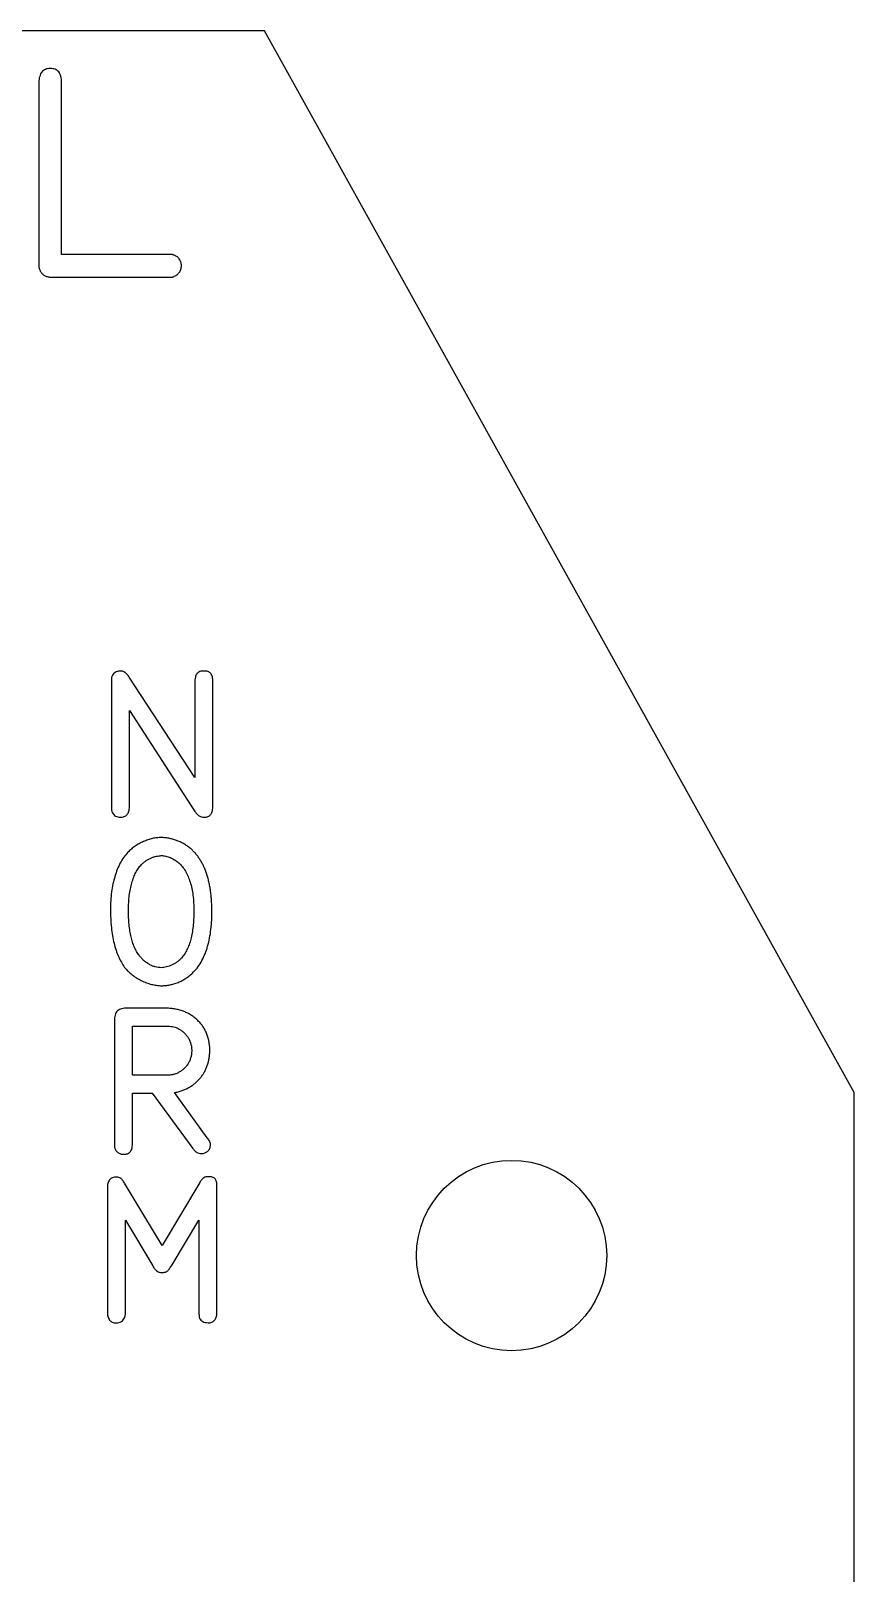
# Model space of a CAD drawing. Header units: inches. Extents: x 0.06 to 1.74, y -1.06 to 4.26.
# Drawn here: x 1.004 to 1.738, y 2.885 to 4.258 of the extents above; entities that cross this region are included whole.
import ezdxf

# ---------------------------------------------------------------- set-up
doc = ezdxf.new("R2010")
doc.units = ezdxf.units.IN
doc.header["$MEASUREMENT"] = 0

msp = doc.modelspace()

# ---------------------------------------------------------------- linework, layer by layer
at = {"color": 7, "linetype": 'Continuous', "lineweight": 25}
for p, q in [((1.2125, 4.2575), (0.0625, 4.2575)), ((1.7375, 3.3125), (1.2125, 4.2575)), ((1.0115, 4.2116), (1.0115, 4.0519)), ((1.0319, 4.0585), (1.0319, 4.2116)), ((1.1252, 4.0585), (1.0319, 4.0585)), ((1.0244, 4.0382), (1.1232, 4.0382)), ((1.1505, 3.5929), (1.0921, 3.6822)), ((1.0763, 3.6777), (1.0763, 3.5681)), ((1.1505, 3.6773), (1.1505, 3.5929)), ((1.1666, 3.5667), (1.1666, 3.678)), ((1.0923, 3.5669), (1.0923, 3.6526)), ((1.0923, 3.6526), (1.1505, 3.5628)), ((1.1206, 3.5395), (1.1206, 3.5395)), ((1.1239, 3.3877), (1.0908, 3.3877)), ((1.079, 3.3765), (1.079, 3.2689)), ((1.095, 3.3717), (1.1245, 3.3717)), ((1.095, 3.328), (1.095, 3.3717)), ((1.1231, 3.328), (1.095, 3.328)), ((1.095, 3.2682), (1.095, 3.3119)), ((1.095, 3.3119), (1.1124, 3.3119)), ((1.1124, 3.3119), (1.1487, 3.2627)), ((1.1615, 3.2722), (1.1323, 3.3125)), ((1.7375, -1.0625), (1.7375, 3.3125)), ((1.0726, 3.2271), (1.0726, 3.1182)), ((1.1214, 3.1763), (1.0879, 3.2318)), ((1.1549, 3.2326), (1.1214, 3.1763)), ((1.1702, 3.1165), (1.1702, 3.2292)), ((1.0887, 3.1179), (1.0887, 3.199)), ((1.0887, 3.199), (1.113, 3.1583)), ((1.1302, 3.1593), (1.1541, 3.199)), ((1.1541, 3.199), (1.1541, 3.1175))]:
    msp.add_line(p, q, dxfattribs=at)
msp.add_circle((1.4325, 3.1675), 0.0847, dxfattribs=at)
for points, knots in [([(1.0218, 4.224), (1.021, 4.224), (1.0195, 4.2239), (1.0174, 4.2233), (1.0157, 4.2223), (1.0142, 4.2209), (1.0131, 4.2191), (1.0123, 4.2169), (1.0117, 4.2144), (1.0116, 4.2126), (1.0115, 4.2116)], [0, 0, 0, 0, 0.126969, 0.242804, 0.351264, 0.461144, 0.575007, 0.698636, 0.839678, 1, 1, 1, 1]), ([(1.0319, 4.2116), (1.0319, 4.2125), (1.0318, 4.2144), (1.0313, 4.217), (1.0305, 4.2192), (1.0294, 4.221), (1.0279, 4.2224), (1.0261, 4.2234), (1.024, 4.2239), (1.0226, 4.224), (1.0218, 4.224)], [0, 0, 0, 0, 0.161148, 0.30262, 0.427582, 0.540774, 0.648414, 0.757043, 0.871582, 1, 1, 1, 1]), ([(1.0115, 4.0519), (1.0115, 4.0509), (1.0114, 4.0488), (1.0119, 4.046), (1.0128, 4.0435), (1.0143, 4.0415), (1.0161, 4.0399), (1.0185, 4.0389), (1.0213, 4.0383), (1.0233, 4.0382), (1.0244, 4.0382)], [0, 0, 0, 0, 0.1466653, 0.2778753, 0.3931467, 0.5018187, 0.6106319, 0.7246978, 0.8537571, 1, 1, 1, 1]), ([(1.1316, 4.058), (1.1312, 4.0581), (1.1305, 4.0584), (1.1291, 4.0585), (1.1274, 4.0585), (1.126, 4.0585), (1.1252, 4.0585)], [0, 0, 0, 0, 0.187597, 0.37633, 0.625845, 1, 1, 1, 1]), ([(1.1386, 4.0485), (1.1385, 4.0496), (1.1383, 4.0517), (1.1367, 4.0545), (1.1345, 4.0569), (1.1326, 4.0576), (1.1316, 4.058)], [0, 0, 0, 0, 0.25218, 0.505818, 0.756449, 1, 1, 1, 1]), ([(1.1232, 4.0382), (1.124, 4.0382), (1.1253, 4.0382), (1.127, 4.0382), (1.1283, 4.0382), (1.1294, 4.0382), (1.1304, 4.0383), (1.1311, 4.0386), (1.1314, 4.0387)], [0, 0, 0, 0, 0.270371, 0.477815, 0.635946, 0.739786, 0.884377, 1, 1, 1, 1]), ([(1.1314, 4.0387), (1.1324, 4.0392), (1.1344, 4.0401), (1.1367, 4.0423), (1.1382, 4.0452), (1.1385, 4.0474), (1.1386, 4.0485)], [0, 0, 0, 0, 0.259492, 0.497755, 0.736323, 1, 1, 1, 1]), ([(1.0767, 3.683), (1.0766, 3.6827), (1.0764, 3.6821), (1.0763, 3.681), (1.0762, 3.6796), (1.0763, 3.6784), (1.0763, 3.6777)], [0, 0, 0, 0, 0.16399, 0.339564, 0.598586, 1, 1, 1, 1]), ([(1.0838, 3.6877), (1.083, 3.6876), (1.0815, 3.6875), (1.0794, 3.6865), (1.0776, 3.685), (1.077, 3.6836), (1.0767, 3.683)], [0, 0, 0, 0, 0.257916, 0.515025, 0.763721, 1, 1, 1, 1]), ([(1.0921, 3.6822), (1.0918, 3.6827), (1.0912, 3.6836), (1.0901, 3.6848), (1.0892, 3.6858), (1.0879, 3.6868), (1.0861, 3.6876), (1.0846, 3.6877), (1.0838, 3.6877)], [0, 0, 0, 0, 0.169893, 0.318971, 0.452364, 0.567714, 0.780051, 1, 1, 1, 1]), ([(1.1586, 3.6877), (1.158, 3.6877), (1.1567, 3.6877), (1.1549, 3.6873), (1.1535, 3.6865), (1.1523, 3.6854), (1.1514, 3.684), (1.1509, 3.6821), (1.1505, 3.6798), (1.1505, 3.6782), (1.1505, 3.6773)], [0, 0, 0, 0, 0.131008, 0.246734, 0.350557, 0.449595, 0.555441, 0.681283, 0.82667, 1, 1, 1, 1]), ([(1.1666, 3.678), (1.1665, 3.6788), (1.1665, 3.6803), (1.1662, 3.6824), (1.1656, 3.6841), (1.1647, 3.6855), (1.1635, 3.6866), (1.1621, 3.6874), (1.1604, 3.6877), (1.1593, 3.6877), (1.1586, 3.6877)], [0, 0, 0, 0, 0.163938, 0.306432, 0.431186, 0.541686, 0.648056, 0.754622, 0.871099, 1, 1, 1, 1]), ([(1.0763, 3.5681), (1.0763, 3.5673), (1.0763, 3.5659), (1.0764, 3.564), (1.0766, 3.5627), (1.0769, 3.5619), (1.0771, 3.5616)], [0, 0, 0, 0, 0.3764489, 0.6390472, 0.831738, 1, 1, 1, 1]), ([(1.0771, 3.5616), (1.0775, 3.561), (1.0783, 3.5599), (1.0799, 3.5586), (1.082, 3.5578), (1.0834, 3.5577), (1.0842, 3.5576)], [0, 0, 0, 0, 0.2471869, 0.485102, 0.7299147, 1, 1, 1, 1]), ([(1.0842, 3.5576), (1.0848, 3.5576), (1.086, 3.5577), (1.0876, 3.5582), (1.0891, 3.5589), (1.0902, 3.56), (1.0911, 3.5613), (1.0918, 3.5629), (1.0922, 3.5648), (1.0923, 3.5662), (1.0923, 3.5669)], [0, 0, 0, 0, 0.132034, 0.251784, 0.362202, 0.471052, 0.584396, 0.708722, 0.845624, 1, 1, 1, 1]), ([(1.1505, 3.5628), (1.1511, 3.562), (1.1522, 3.5605), (1.1542, 3.5588), (1.1565, 3.5578), (1.1581, 3.5577), (1.1588, 3.5576)], [0, 0, 0, 0, 0.290034, 0.543231, 0.774596, 1, 1, 1, 1]), ([(1.1588, 3.5576), (1.1594, 3.5576), (1.1605, 3.5577), (1.1621, 3.5581), (1.1635, 3.5589), (1.1646, 3.5599), (1.1654, 3.5612), (1.1661, 3.5628), (1.1664, 3.5647), (1.1665, 3.566), (1.1666, 3.5667)], [0, 0, 0, 0, 0.1296809, 0.2465261, 0.3585085, 0.4662172, 0.5789732, 0.7024736, 0.843136, 1, 1, 1, 1]), ([(1.1206, 3.5395), (1.1193, 3.5395), (1.1166, 3.5394), (1.1127, 3.5387), (1.1087, 3.5375), (1.1047, 3.536), (1.1009, 3.5341), (1.0973, 3.5319), (1.0939, 3.5294), (1.0919, 3.5274), (1.0909, 3.5265)], [0, 0, 0, 0, 0.118093, 0.238947, 0.362831, 0.491295, 0.621428, 0.748963, 0.874716, 1, 1, 1, 1]), ([(1.1465, 3.5299), (1.1455, 3.5307), (1.1436, 3.5321), (1.1406, 3.534), (1.1374, 3.5357), (1.1341, 3.537), (1.1307, 3.5381), (1.1274, 3.5389), (1.124, 3.5394), (1.1217, 3.5395), (1.1206, 3.5395)], [0, 0, 0, 0, 0.128897, 0.256024, 0.383031, 0.510763, 0.636864, 0.759967, 0.880017, 1, 1, 1, 1]), ([(1.1656, 3.4731), (1.1656, 3.4748), (1.1656, 3.478), (1.1654, 3.4828), (1.1651, 3.4874), (1.1645, 3.4918), (1.1639, 3.496), (1.163, 3.5), (1.1621, 3.5039), (1.161, 3.5075), (1.1597, 3.511), (1.1582, 3.5143), (1.1567, 3.5174), (1.1549, 3.5202), (1.1531, 3.523), (1.151, 3.5255), (1.1489, 3.5278), (1.1473, 3.5292), (1.1465, 3.5299)], [0, 0, 0, 0, 0.080431, 0.157744, 0.231975, 0.303788, 0.372682, 0.438911, 0.50297, 0.564688, 0.624109, 0.681595, 0.737386, 0.791932, 0.845168, 0.897479, 0.948881, 1, 1, 1, 1]), ([(1.0909, 3.5265), (1.0896, 3.525), (1.0871, 3.522), (1.084, 3.5169), (1.0813, 3.5112), (1.0792, 3.5049), (1.0775, 3.4982), (1.0762, 3.491), (1.0755, 3.4833), (1.0754, 3.478), (1.0754, 3.4753)], [0, 0, 0, 0, 0.105705, 0.215134, 0.329018, 0.449631, 0.576639, 0.710541, 0.851416, 1, 1, 1, 1]), ([(1.0914, 3.4749), (1.0915, 3.4771), (1.0915, 3.4815), (1.0921, 3.4878), (1.093, 3.4937), (1.0943, 3.4991), (1.0959, 3.5041), (1.0979, 3.5085), (1.1002, 3.5123), (1.1021, 3.5145), (1.103, 3.5155)], [0, 0, 0, 0, 0.156015, 0.302721, 0.440716, 0.570083, 0.690884, 0.801727, 0.904106, 1, 1, 1, 1]), ([(1.103, 3.5155), (1.1036, 3.5161), (1.1047, 3.5172), (1.1068, 3.5187), (1.1089, 3.5201), (1.1113, 3.5212), (1.1137, 3.5222), (1.116, 3.5229), (1.1183, 3.5233), (1.1199, 3.5234), (1.1206, 3.5235)], [0, 0, 0, 0, 0.1233718, 0.2488697, 0.3785628, 0.5115228, 0.6437045, 0.7676051, 0.8867564, 0.9996268, 0.9996268, 0.9996268, 0.9996268]), ([(1.1206, 3.5235), (1.1213, 3.5234), (1.1226, 3.5234), (1.1247, 3.523), (1.1267, 3.5224), (1.1295, 3.5214), (1.1329, 3.5197), (1.1352, 3.5178), (1.1363, 3.5169)], [0.0003825, 0.0003825, 0.0003825, 0.0003825, 0.1152659, 0.2343175, 0.3582089, 0.4887804, 0.7484984, 1, 1, 1, 1]), ([(1.1363, 3.5169), (1.1374, 3.5158), (1.1396, 3.5135), (1.1423, 3.5095), (1.1446, 3.5049), (1.1464, 3.4998), (1.1479, 3.4942), (1.1489, 3.488), (1.1495, 3.4812), (1.1496, 3.4765), (1.1496, 3.4741)], [0, 0, 0, 0, 0.100871, 0.205152, 0.314772, 0.432547, 0.558901, 0.694635, 0.841464, 1, 1, 1, 1]), ([(1.0754, 3.4753), (1.0754, 3.4726), (1.0755, 3.4672), (1.0761, 3.4595), (1.0771, 3.4523), (1.0784, 3.4456), (1.0802, 3.4394), (1.0824, 3.4337), (1.0849, 3.4285), (1.087, 3.4254), (1.088, 3.4239)], [0, 0, 0, 0, 0.1531172, 0.297146, 0.4320185, 0.5592173, 0.6787301, 0.7909719, 0.8980083, 1, 1, 1, 1]), ([(1.1008, 3.4347), (1.1001, 3.4358), (1.0985, 3.4382), (1.0965, 3.4422), (1.0949, 3.4465), (1.0936, 3.4513), (1.0927, 3.4565), (1.0919, 3.4622), (1.0915, 3.4684), (1.0915, 3.4726), (1.0914, 3.4749)], [0, 0, 0, 0, 0.100096, 0.204761, 0.314883, 0.431713, 0.556714, 0.693411, 0.840791, 1, 1, 1, 1]), ([(1.1496, 3.4741), (1.1495, 3.4717), (1.1495, 3.4672), (1.149, 3.4606), (1.1482, 3.4546), (1.147, 3.4492), (1.1455, 3.4442), (1.1436, 3.4398), (1.1414, 3.4358), (1.1395, 3.4334), (1.1386, 3.4323)], [0, 0, 0, 0, 0.161185, 0.309885, 0.446706, 0.572256, 0.688604, 0.79819, 0.901391, 1, 1, 1, 1]), ([(1.1484, 3.4188), (1.1498, 3.4203), (1.1526, 3.4233), (1.1562, 3.4286), (1.1591, 3.4345), (1.1615, 3.4411), (1.1634, 3.4482), (1.1647, 3.456), (1.1655, 3.4643), (1.1656, 3.4701), (1.1656, 3.4731)], [0, 0, 0, 0, 0.104917, 0.212948, 0.325254, 0.443443, 0.569143, 0.703178, 0.846557, 1, 1, 1, 1]), ([(1.1206, 3.4237), (1.1197, 3.4237), (1.1179, 3.4238), (1.1152, 3.4244), (1.1125, 3.4254), (1.1098, 3.4267), (1.1072, 3.4283), (1.1049, 3.4302), (1.1027, 3.4323), (1.1015, 3.4339), (1.1008, 3.4347)], [0, 0, 0, 0, 0.1163714, 0.2336485, 0.3551366, 0.4826437, 0.6123577, 0.7404586, 0.8694449, 1, 1, 1, 1]), ([(1.1386, 3.4323), (1.138, 3.4317), (1.1368, 3.4304), (1.1348, 3.4288), (1.1326, 3.4273), (1.1302, 3.4261), (1.1278, 3.425), (1.1254, 3.4243), (1.123, 3.4238), (1.1214, 3.4237), (1.1206, 3.4237)], [0, 0, 0, 0, 0.125943, 0.253592, 0.381875, 0.513444, 0.642703, 0.765426, 0.885106, 1, 1, 1, 1]), ([(1.088, 3.4239), (1.089, 3.4227), (1.091, 3.4204), (1.0946, 3.4174), (1.0985, 3.4146), (1.1028, 3.4122), (1.1073, 3.4102), (1.1119, 3.4088), (1.1164, 3.4079), (1.1195, 3.4077), (1.121, 3.4076)], [0, 0, 0, 0, 0.121092, 0.243919, 0.369915, 0.501016, 0.631465, 0.757614, 0.879349, 1, 1, 1, 1]), ([(1.121, 3.4076), (1.1222, 3.4077), (1.1246, 3.4078), (1.1283, 3.4084), (1.1319, 3.4093), (1.1356, 3.4106), (1.1391, 3.4122), (1.1424, 3.4141), (1.1456, 3.4163), (1.1475, 3.4179), (1.1484, 3.4188)], [0, 0, 0, 0, 0.1190169, 0.2401863, 0.3647236, 0.492817, 0.6221609, 0.7482618, 0.8746122, 1, 1, 1, 1]), ([(1.0908, 3.3877), (1.0898, 3.3877), (1.088, 3.3878), (1.0854, 3.3873), (1.0833, 3.3865), (1.0815, 3.3853), (1.0802, 3.3836), (1.0793, 3.3815), (1.0789, 3.3791), (1.079, 3.3774), (1.079, 3.3765)], [0, 0, 0, 0, 0.152563, 0.285872, 0.403042, 0.511865, 0.618926, 0.7312, 0.856993, 1, 1, 1, 1]), ([(1.1638, 3.3502), (1.1638, 3.3516), (1.1637, 3.3543), (1.1631, 3.3582), (1.1622, 3.3619), (1.1609, 3.3654), (1.1594, 3.3687), (1.1575, 3.3718), (1.1552, 3.3746), (1.1526, 3.3773), (1.1498, 3.3797), (1.1467, 3.3818), (1.1435, 3.3836), (1.14, 3.385), (1.1363, 3.3862), (1.1323, 3.387), (1.1282, 3.3876), (1.1253, 3.3877), (1.1239, 3.3877)], [0, 0, 0, 0, 0.066973, 0.130798, 0.192516, 0.252737, 0.311919, 0.370508, 0.42962, 0.489933, 0.550435, 0.610788, 0.671641, 0.733202, 0.796041, 0.861499, 0.929372, 1, 1, 1, 1]), ([(1.1245, 3.3717), (1.1256, 3.3716), (1.1277, 3.3716), (1.1305, 3.3714), (1.1329, 3.3708), (1.1343, 3.3702), (1.135, 3.3698)], [0, 0, 0, 0, 0.316721, 0.566805, 0.782691, 1, 1, 1, 1]), ([(1.135, 3.3698), (1.136, 3.3694), (1.1378, 3.3684), (1.1403, 3.3666), (1.1425, 3.3644), (1.1443, 3.3619), (1.1458, 3.3592), (1.1469, 3.3562), (1.1476, 3.3532), (1.1477, 3.3511), (1.1478, 3.35)], [0, 0, 0, 0, 0.1259376, 0.2487599, 0.3728283, 0.4981563, 0.6240939, 0.747043, 0.871982, 1, 1, 1, 1]), ([(1.1323, 3.3125), (1.1334, 3.3127), (1.1357, 3.3132), (1.1391, 3.3143), (1.1422, 3.3155), (1.1452, 3.317), (1.148, 3.3187), (1.1506, 3.3207), (1.153, 3.3229), (1.1552, 3.3253), (1.1572, 3.3279), (1.159, 3.3306), (1.1604, 3.3336), (1.1616, 3.3366), (1.1626, 3.3398), (1.1633, 3.3432), (1.1637, 3.3467), (1.1638, 3.349), (1.1638, 3.3502)], [0, 0, 0, 0, 0.067307, 0.132242, 0.195089, 0.256291, 0.317049, 0.37758, 0.437947, 0.499058, 0.559905, 0.6205, 0.681231, 0.741734, 0.803845, 0.867333, 0.932553, 1, 1, 1, 1]), ([(1.1478, 3.35), (1.1477, 3.349), (1.1476, 3.3469), (1.147, 3.3439), (1.146, 3.341), (1.1446, 3.3383), (1.1428, 3.3358), (1.1407, 3.3336), (1.1383, 3.3317), (1.1365, 3.3307), (1.1356, 3.3302)], [0, 0, 0, 0, 0.129766, 0.254879, 0.378796, 0.503888, 0.628963, 0.751585, 0.874137, 1, 1, 1, 1]), ([(1.1356, 3.3302), (1.1348, 3.3298), (1.1332, 3.329), (1.1309, 3.3285), (1.1289, 3.3282), (1.1272, 3.328), (1.1252, 3.328), (1.1238, 3.328), (1.1231, 3.328)], [0, 0, 0, 0, 0.211517, 0.424706, 0.540005, 0.674698, 0.828583, 1, 1, 1, 1]), ([(1.079, 3.2689), (1.079, 3.2682), (1.079, 3.2669), (1.079, 3.2653), (1.079, 3.2643), (1.0791, 3.2638), (1.0792, 3.2635)], [0, 0, 0, 0, 0.430216, 0.695917, 0.868123, 1, 1, 1, 1]), ([(1.0871, 3.2576), (1.0878, 3.2576), (1.0889, 3.2576), (1.0906, 3.2581), (1.092, 3.2589), (1.0932, 3.2601), (1.0941, 3.2616), (1.0947, 3.2635), (1.095, 3.2657), (1.095, 3.2673), (1.095, 3.2682)], [0, 0, 0, 0, 0.122837, 0.234702, 0.33802, 0.443195, 0.556426, 0.685775, 0.832502, 1, 1, 1, 1]), ([(1.1623, 3.2713), (1.1621, 3.2714), (1.1618, 3.2717), (1.1616, 3.2721), (1.1615, 3.2722)], [0, 0, 0, 0, 0.599388, 1, 1, 1, 1]), ([(1.1644, 3.266), (1.1644, 3.2665), (1.1644, 3.2674), (1.164, 3.2687), (1.1633, 3.27), (1.1626, 3.2709), (1.1623, 3.2713)], [0, 0, 0, 0, 0.226314, 0.465329, 0.719634, 1, 1, 1, 1]), ([(1.0792, 3.2635), (1.0793, 3.2631), (1.0795, 3.2622), (1.0801, 3.2611), (1.0809, 3.2601), (1.0819, 3.2592), (1.0831, 3.2585), (1.0843, 3.258), (1.0857, 3.2577), (1.0866, 3.2576), (1.0871, 3.2576)], [0, 0, 0, 0, 0.123366, 0.242353, 0.362472, 0.483883, 0.610359, 0.735567, 0.865265, 1, 1, 1, 1]), ([(1.1487, 3.2627), (1.149, 3.2623), (1.1496, 3.2616), (1.1505, 3.2606), (1.1514, 3.2598), (1.1525, 3.259), (1.1541, 3.2584), (1.1555, 3.2583), (1.1562, 3.2583)], [0, 0, 0, 0, 0.167316, 0.314257, 0.44369, 0.554631, 0.763519, 1, 1, 1, 1]), ([(1.1562, 3.2583), (1.1568, 3.2583), (1.1579, 3.2584), (1.1594, 3.2588), (1.1608, 3.2595), (1.1621, 3.2605), (1.1631, 3.2616), (1.1638, 3.263), (1.1643, 3.2644), (1.1644, 3.2655), (1.1644, 3.266)], [0, 0, 0, 0, 0.135646, 0.261721, 0.384461, 0.506394, 0.629134, 0.747998, 0.871067, 1, 1, 1, 1]), ([(1.0809, 3.2373), (1.0802, 3.2373), (1.079, 3.2373), (1.0772, 3.2368), (1.0757, 3.2361), (1.0746, 3.2349), (1.0736, 3.2334), (1.073, 3.2316), (1.0727, 3.2295), (1.0726, 3.228), (1.0726, 3.2271)], [0, 0, 0, 0, 0.1314, 0.247774, 0.354267, 0.461615, 0.572866, 0.697925, 0.838731, 1, 1, 1, 1]), ([(1.0879, 3.2318), (1.0877, 3.2323), (1.0871, 3.2333), (1.0863, 3.2344), (1.0855, 3.2355), (1.0844, 3.2364), (1.0829, 3.2372), (1.0816, 3.2373), (1.0809, 3.2373)], [0, 0, 0, 0, 0.180976, 0.334663, 0.468125, 0.579895, 0.780988, 1, 1, 1, 1]), ([(1.1626, 3.2377), (1.1619, 3.2377), (1.1604, 3.2377), (1.1587, 3.2369), (1.1575, 3.236), (1.1567, 3.2351), (1.1558, 3.2339), (1.1552, 3.2331), (1.1549, 3.2326)], [0, 0, 0, 0, 0.23655, 0.442392, 0.550927, 0.680922, 0.827996, 1, 1, 1, 1]), ([(1.1702, 3.2292), (1.1702, 3.2299), (1.1702, 3.2312), (1.1699, 3.233), (1.1694, 3.2346), (1.1685, 3.2358), (1.1674, 3.2368), (1.166, 3.2374), (1.1644, 3.2377), (1.1633, 3.2377), (1.1626, 3.2377)], [0, 0, 0, 0, 0.157138, 0.293657, 0.413846, 0.522798, 0.630234, 0.741011, 0.86118, 1, 1, 1, 1]), ([(1.113, 3.1583), (1.1133, 3.1578), (1.114, 3.1567), (1.1149, 3.1554), (1.1159, 3.1544), (1.1171, 3.1533), (1.1189, 3.1525), (1.1204, 3.1525), (1.1212, 3.1525)], [0, 0, 0, 0, 0.1799801, 0.3341708, 0.4646223, 0.5710814, 0.7701176, 1, 1, 1, 1]), ([(1.1212, 3.1525), (1.1217, 3.1525), (1.1226, 3.1525), (1.1238, 3.1526), (1.1249, 3.153), (1.126, 3.1536), (1.1269, 3.1545), (1.1279, 3.1557), (1.129, 3.1574), (1.1298, 3.1586), (1.1302, 3.1593)], [0, 0, 0, 0, 0.112445, 0.21645, 0.311298, 0.402519, 0.505251, 0.638112, 0.803125, 1, 1, 1, 1]), ([(1.0726, 3.1182), (1.0727, 3.1174), (1.0727, 3.1158), (1.073, 3.1135), (1.0736, 3.1117), (1.0745, 3.1101), (1.0756, 3.1089), (1.077, 3.1081), (1.0787, 3.1076), (1.0799, 3.1076), (1.0805, 3.1076)], [0, 0, 0, 0, 0.16895, 0.315731, 0.445127, 0.5584, 0.663647, 0.767004, 0.877117, 1, 1, 1, 1]), ([(1.0879, 3.112), (1.0881, 3.1124), (1.0883, 3.1131), (1.0886, 3.1144), (1.0887, 3.116), (1.0887, 3.1172), (1.0887, 3.1179)], [0, 0, 0, 0, 0.195534, 0.395189, 0.647995, 1, 1, 1, 1]), ([(1.1541, 3.1175), (1.1541, 3.1167), (1.1541, 3.1155), (1.1543, 3.1138), (1.1544, 3.1126), (1.1546, 3.1119), (1.1547, 3.1116)], [0, 0, 0, 0, 0.373746, 0.642778, 0.836324, 1, 1, 1, 1]), ([(1.1623, 3.1076), (1.1628, 3.1076), (1.164, 3.1077), (1.1656, 3.1081), (1.1669, 3.1089), (1.1681, 3.1098), (1.169, 3.1111), (1.1696, 3.1127), (1.17, 3.1145), (1.1701, 3.1158), (1.1702, 3.1165)], [0, 0, 0, 0, 0.132713, 0.252265, 0.363903, 0.472404, 0.585277, 0.708362, 0.846212, 1, 1, 1, 1]), ([(1.0805, 3.1076), (1.0813, 3.1077), (1.0829, 3.1078), (1.0851, 3.1088), (1.0869, 3.1101), (1.0876, 3.1114), (1.0879, 3.112)], [0, 0, 0, 0, 0.264173, 0.52785, 0.771962, 1, 1, 1, 1]), ([(1.1547, 3.1116), (1.1551, 3.111), (1.1558, 3.1099), (1.1576, 3.1086), (1.1598, 3.1079), (1.1614, 3.1077), (1.1623, 3.1076)], [0, 0, 0, 0, 0.230738, 0.462129, 0.711791, 1, 1, 1, 1])]:
    msp.add_open_spline(points, degree=3, knots=knots, dxfattribs=at)

doc.saveas('drawing.dxf')
